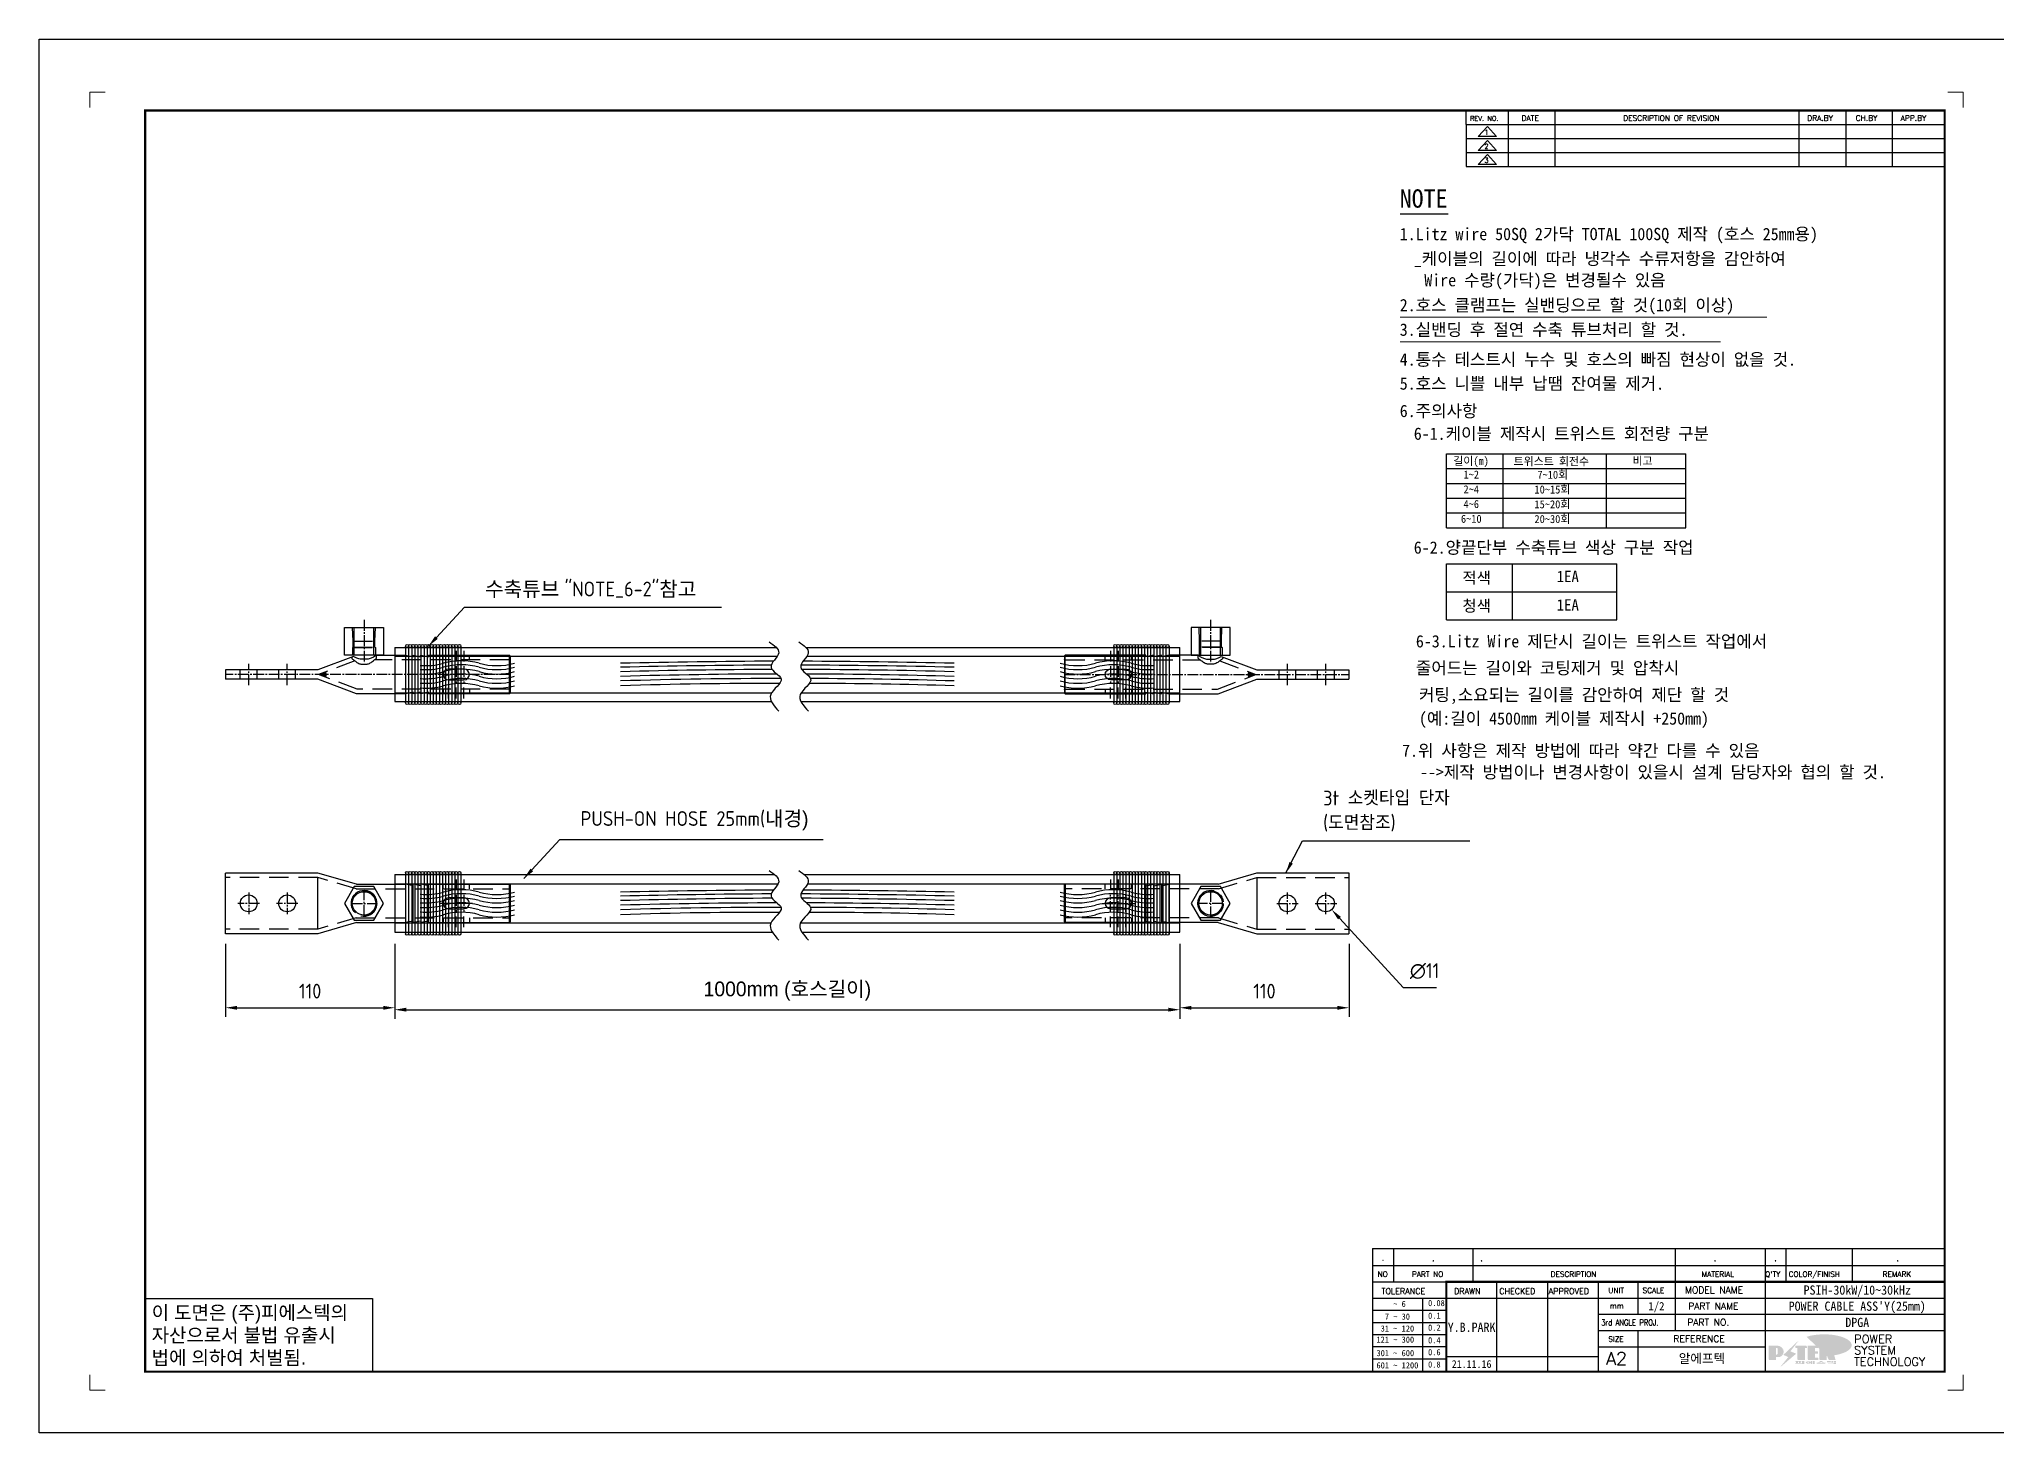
# Model space of a CAD drawing. Header units: millimetres. Extents: x 0 to 2196, y 0 to 906.
# Drawn here: x 0 to 1273, y 0 to 906 of the extents above; entities that cross this region are included whole.
import ezdxf
from ezdxf.enums import TextEntityAlignment as Align

# ---------------------------------------------------------------- set-up
doc = ezdxf.new("R2010")
doc.units = ezdxf.units.MM
doc.linetypes.add('CENTER1', pattern=[10, 7, -1, 1, -1])
doc.linetypes.add('HIDDENX2', pattern=[19.05, 12.7, -6.35])
for name, color, linetype in [('FORMAT-1', 7, 'Continuous'), ('line', 3, 'Continuous'), ('THIN', 3, 'Continuous')]:
    doc.layers.add(name, color=color, linetype=linetype)
doc.styles.add('h1', font='')
doc.styles.add('HAN', font='')
doc.styles.add('RC', font='ROMANC.SHX')
doc.styles.add('ROMANT', font='romant')
doc.styles.add('RT', font='ROMANT.SHX', dxfattribs={"oblique": 15})
doc.styles.get("Standard").update_dxf_attribs({"font": 'ISOCP.SHX', "bigfont": 'WHGTXT.SHX'})
doc.styles.get('h1').set_extended_font_data('New Gulim')
doc.styles.get('HAN').set_extended_font_data('GulimChe')
doc.dimstyles.new('PS-3', dxfattribs={"dimscale": 3, "dimtxt": 3.2, "dimasz": 2.5, "dimexe": 2, "dimexo": 2.5, "dimgap": 2, "dimtad": 1, "dimtoh": 1, "dimrnd": 0.05, "dimzin": 12, "dimdsep": 46, "dimtxsty": 'Standard', "dimcen": 0, "dimclrt": 2, "dimazin": 3, "dimtfac": 1, "dimtofl": 0, "dimtmove": 0, "dimatfit": 3, "dimfxl": 0, "dimtolj": 1, "dimtzin": 0, "dimarcsym": 0})

# ---------------------------------------------------------------- blocks, each defined once
blk = doc.blocks.new('*D53')
at = {"color": 0, "lineweight": -2}
for p, q in [((121.2, 318), (121.2, 270.4)), ((231.2, 318), (231.2, 270.4)), ((128.7, 276.4), (223.7, 276.4))]:
    blk.add_line(p, q, dxfattribs=at)
at = {"color": 0}
for points in [[(128.7, 277.6), (128.7, 275.1), (121.2, 276.4)], [(223.7, 277.6), (223.7, 275.1), (231.2, 276.4)]]:
    blk.add_solid(points, dxfattribs=at)
at = {"layer": 'DEFPOINTS', "color": 0}
for p in [(121.2, 325.5, 0.1), (231.2, 325.5, 0.1), (231.2, 276.4)]:
    blk.add_point(p, dxfattribs=at)
at = {"color": 2, "insert": (176.2, 287.2), "char_height": 9.6, "attachment_point": 5}
blk.add_mtext('\\A1;110', dxfattribs=at)
blk = doc.blocks.new('*D72')
at = {"color": 0, "lineweight": -2}
for p, q in [((231.2, 318), (231.2, 269.1)), ((741.7, 318), (741.7, 269.1)), ((238.7, 275.1), (734.2, 275.1))]:
    blk.add_line(p, q, dxfattribs=at)
at = {"color": 0}
for points in [[(238.7, 276.4), (238.7, 273.9), (231.2, 275.1)], [(734.2, 276.4), (734.2, 273.9), (741.7, 275.1)]]:
    blk.add_solid(points, dxfattribs=at)
at = {"layer": 'DEFPOINTS', "color": 0}
for p in [(231.2, 325.5, 0.1), (741.7, 325.5, 0.1), (741.7, 275.1)]:
    blk.add_point(p, dxfattribs=at)
at = {"color": 2, "insert": (486.5, 287.2), "char_height": 9.6, "attachment_point": 5}
blk.add_mtext('\\A1;{\\fGulim|b0|i0|c129|p50;1000\\fGulim|b0|i0|c0|p50;mm \\fGulim|b0|i0|c129|p50;(호스길이)}', dxfattribs=at)
blk = doc.blocks.new('*D54')
at = {"color": 0, "lineweight": -2}
for p, q in [((741.7, 318), (741.7, 270.4)), ((851.7, 318), (851.7, 270.4)), ((749.2, 276.4), (844.2, 276.4))]:
    blk.add_line(p, q, dxfattribs=at)
at = {"color": 0}
for points in [[(749.2, 277.6), (749.2, 275.1), (741.7, 276.4)], [(844.2, 277.6), (844.2, 275.1), (851.7, 276.4)]]:
    blk.add_solid(points, dxfattribs=at)
at = {"layer": 'DEFPOINTS', "color": 0}
for p in [(741.7, 325.5, 0.1), (851.7, 325.5, 0.1), (851.7, 276.4)]:
    blk.add_point(p, dxfattribs=at)
at = {"color": 2, "insert": (796.7, 287.2), "char_height": 9.6, "attachment_point": 5}
blk.add_mtext('\\A1;110', dxfattribs=at)
blk = doc.blocks.new('*D55')
at = {"color": 0, "lineweight": -2}
for p, q in [((887.2, 289.4), (845.5, 334.7)), ((908.5, 289.4), (887.2, 289.4))]:
    blk.add_line(p, q, dxfattribs=at)
at = {"color": 0}
blk.add_solid([(846.4, 335.5), (844.6, 333.8), (840.4, 340.2)], dxfattribs=at)
at = {"layer": 'DEFPOINTS', "color": 0}
for p in [(833, 348.3, 0.1), (840.4, 340.2, 0.1)]:
    blk.add_point(p, dxfattribs=at)
at = {"color": 2, "insert": (900.8, 300.2), "char_height": 9.6, "attachment_point": 5}
blk.add_mtext('\\A1;∅11', dxfattribs=at)
blk = doc.blocks.new('no2')
at = {"color": 180}
for p, q in [((0, 5.5), (0, 0)), ((0, 5.5), (186, 5.5)), ((6.79, 5.5), (6.79, 0)), ((32.74, 0.11), (32.74, 5.5)), ((98.4, 5.5), (98.4, 0)), ((127.61, 5.5), (127.61, 0)), ((134.43, 5.5), (134.43, 0)), ((155.98, 5.5), (155.98, 0))]:
    blk.add_line(p, q, dxfattribs=at)
at = {"color": 2, "style": 'RT', "oblique": 15}
blk.add_attdef('NO', text='', height=1.74, dxfattribs=at).set_placement((3.38, 2.51), align=Align.MIDDLE_CENTER)
at = {"color": 2, "style": 'HAN'}
for tag, p in [('PART-NO', (19.76, 2.75)), ('MATERIAL', (111.38, 2.75)), ("Q'TY", (131.02, 2.75)), ('COLOR/FINISH', (145.2, 2.75)), ('REMARK', (170.76, 2.75))]:
    blk.add_attdef(tag, text='', height=2.9, dxfattribs=at).set_placement(p, align=Align.MIDDLE_CENTER)
blk.add_attdef('DESCRIPTION', text='', height=2.9, dxfattribs=at).set_placement((34.51, 2.75), align=Align.MIDDLE_LEFT)
blk = doc.blocks.new('re2')
at = {"color": 180}
for p, q in [((0, 0), (0, -4.55)), ((0, -4.55), (155.53, -4.55)), ((6.87, -0.64), (3.86, -3.91)), ((9.88, -3.91), (3.86, -3.91)), ((6.87, -0.64), (9.88, -3.91)), ((13.74, -4.55), (13.74, 0)), ((28.97, -4.55), (28.97, 0)), ((108.25, -4.55), (108.25, 0)), ((123.49, -4.55), (123.49, 0)), ((138.64, -4.55), (138.64, 0))]:
    blk.add_line(p, q, dxfattribs=at)
at = {"color": 2, "style": 'RC', "oblique": 15}
blk.add_attdef('REV.NO', text='', height=1.56, dxfattribs=at).set_placement((6.59, -2.56), align=Align.MIDDLE_CENTER)
blk.add_attdef('-1', text='', height=1.56, dxfattribs=at).set_placement((9.37, -1.66), align=Align.MIDDLE_LEFT)
at = {"color": 2, "style": 'HAN'}
for tag, p in [('REV.-DATE', (21.36, -2.28)), ('DRA.BY', (115.87, -2.28)), ('CH.BY', (131.07, -2.28)), ('APP.BY', (147.09, -2.28))]:
    blk.add_attdef(tag, text='', height=2.5, dxfattribs=at).set_placement(p, align=Align.MIDDLE_CENTER)
blk.add_attdef('DESCRIPTION-OF-REVISION', text='', height=2.5, dxfattribs=at).set_placement((31.61, -2.28), align=Align.MIDDLE_LEFT)
blk = doc.blocks.new('t2')
for p, q in [((0, 23.82), (73.88, 23.82)), ((0, 23.82), (0, 0)), ((73.88, 23.82), (73.88, 0)), ((0, 0), (73.88, 0))]:
    blk.add_line(p, q)
at = {"color": 1, "style": 'h1'}
for s, p in [('이 도면은 (주)피에스텍의', (2.1, 16.94)), ('자산으로서 불법 유출시', (2.1, 9.61)), ('법에 의하여 처벌됨.', (2.1, 2.28))]:
    blk.add_text(s, height=4.5, dxfattribs=at).set_placement(p)
blk = doc.blocks.new('new LOGO')
at = {"layer": 'line'}
h = blk.add_hatch(color=253, dxfattribs=at)
edge = h.paths.add_edge_path()
edge.add_ellipse((334, 86), major_axis=(-166, 0), ratio=0.39426, start_angle=111.5127, end_angle=334.469)
edge.add_ellipse((314, 81), major_axis=(-154, 0), ratio=0.40699, start_angle=121.3066, end_angle=327.7437, ccw=False)
edge.add_line((394, 28), (395, 26))
h = blk.add_hatch(color=1, dxfattribs=at)
h.paths.add_polyline_path([(41, 16), (54, 16, 1), (54, 83), (0, 83), (0, 0), (41, 0)])
h.paths.add_polyline_path([(41, 28), (41, 72), (44, 72, -0.414214), (55, 61), (55, 39, -0.414214), (44, 28)], flags=16)
h.paths.add_polyline_path([(215, 72), (227, 72), (227, 83), (160, 83), (160, 72), (172, 72), (172, 0), (215, 0)])
h.paths.add_polyline_path([(276, 37), (295, 37), (295, 49), (276, 49), (276, 72), (295, 72), (295, 83), (234, 83), (234, 0), (297, 0), (297, 11), (276, 11)])
h.paths.add_polyline_path([(347, 35), (360, 0), (400, 0), (380, 67), (400, 83), (381, 83), (347, 62), (347, 83), (305, 83), (305, 0), (347, 0)])
h = blk.add_hatch(color=250, dxfattribs=at)
h.paths.add_polyline_path([(44, 69), (47, 69, -0.129793), (52, 68, 0.221832), (44, 72), (41, 72), (41, 28), (44, 28, 0.02048), (44, 28)], flags=17)
h.paths.add_polyline_path([(44, 14), (57, 14, 0.72362), (77, 74, -0.679777), (54, 16), (41, 16), (41, 0), (3, 0), (3, -3), (44, -3)])
h.paths.add_polyline_path([(118, 14), (71, -44), (77, -40), (121, 16), (92, 29), (173, 106), (177, 111), (89, 28)])
h.paths.add_polyline_path([(163, 72), (163, 69), (172, 69), (172, 72)], flags=17)
h.paths.add_polyline_path([(218, 69), (230, 69), (230, 80), (227, 80), (227, 72), (215, 72), (215, 0), (175, 0), (175, -3), (218, -3)])
h.paths.add_polyline_path([(298, 47), (295, 47), (295, 37), (276, 37), (276, 11), (279, 11), (279, 35), (298, 35)])
h.paths.add_polyline_path([(300, 8), (297, 8), (297, 0), (237, 0), (237, -3), (300, -3)])
h.paths.add_polyline_path([(298, 80), (295, 80), (295, 72), (276, 72), (276, 49), (279, 49), (279, 69), (298, 69)])
h.paths.add_polyline_path([(350, 80), (347, 80), (347, 62), (350, 64)])
h.paths.add_polyline_path([(350, 27), (347, 35), (347, 0), (308, 0), (308, -3), (350, -3)])
h.paths.add_polyline_path([(403, 80), (397, 80), (380, 67), (400, 0), (362, 0), (363, -3), (403, -3), (383, 64)])
blk.add_hatch(color=5, dxfattribs=at).paths.add_polyline_path([(166, 35), (131, 49), (180, 113), (92, 29), (121, 16), (74, -43)])
h = blk.add_hatch(color=250, dxfattribs=at)
edge = h.paths.add_edge_path()
edge.add_ellipse((238, -18), major_axis=(-14.3, 0), ratio=0.526336, start_angle=192.2456, end_angle=269.0748)
edge.add_line((238, -10), (238, -10))
edge.add_ellipse((238, -18), major_axis=(-14.3, 0), ratio=0.526336, start_angle=270.9252, end_angle=449.0748)
edge.add_line((238, -25), (238, -25))
edge.add_ellipse((238, -18), major_axis=(-14.3, 0), ratio=0.526336, start_angle=450.9252, end_angle=527.7544)
edge.add_line((252, -19), (254, -19))
edge.add_line((254, -19), (254, -27))
edge.add_line((254, -27), (263, -27))
edge.add_line((263, -27), (263, -10))
edge.add_line((263, -10), (254, -10))
edge.add_line((254, -10), (254, -16))
edge.add_line((254, -16), (252, -16))
h.paths.add_polyline_path([(241, -16), (241, -19, -1), (234, -19), (234, -16, -1)], flags=16)
h.paths.add_polyline_path([(278, -10), (268, -10), (268, -27), (278, -27)])
h.paths.add_polyline_path([(310, -10), (310, -11, -0.157169), (289, -18), (294, -20, 0.128407), (316, -16, 0.128407), (339, -20), (343, -18, -0.157169), (322, -11), (322, -10)])
h.paths.add_polyline_path([(342, -25), (342, -22), (290, -22), (290, -25)])
h.paths.add_polyline_path([(352, -10), (352, -16, 0.414214), (354, -18), (379, -18), (379, -20), (390, -20), (390, -10), (379, -10), (379, -14), (375, -14), (375, -15), (379, -15), (379, -16), (365, -16), (365, -15), (371, -15), (371, -14), (365, -14), (365, -13), (375, -13), (375, -10)])
h.paths.add_polyline_path([(394, -10), (394, -20), (405, -20), (405, -10)])
h.paths.add_polyline_path([(405, -27), (405, -21), (357, -21), (357, -23), (392, -23), (392, -27)])
h.paths.add_polyline_path([(200, -10), (200, -22), (193, -22), (193, -13), (197, -13), (197, -10), (161, -10), (161, -13), (164, -13), (164, -22), (161, -22), (161, -25), (200, -25), (200, -27), (214, -27), (214, -10)])
h.paths.add_polyline_path([(182, -13), (176, -13), (176, -22), (182, -22)], flags=17)
blk = doc.blocks.new('format-2')
at = {"color": 3, "lineweight": 9}
for p, q in [((5, 422), (0, 422)), ((0, 417), (0, 422)), ((604, 422), (609, 422)), ((609, 417), (609, 422)), ((0, 5), (0, 0)), ((5, 0), (0, 0)), ((604, 0), (609, 0)), ((609, 5), (609, 0))]:
    blk.add_line(p, q, dxfattribs=at)
at = {"color": 180}
for p, q in [((447.47, 411.45), (447.47, 416)), ((461.21, 411.45), (461.21, 416)), ((476.44, 411.45), (476.44, 416)), ((555.72, 411.45), (555.72, 416)), ((570.95, 411.45), (570.95, 416)), ((586.11, 411.45), (586.11, 416)), ((447.47, 411.45), (603, 411.45)), ((417, 40.49), (603, 40.49)), ((417, 40.49), (417, 6)), ((423.79, 40.49), (423.79, 35.21)), ((449.74, 35.21), (449.74, 40.49)), ((515.4, 40.49), (515.4, 35.21)), ((544.61, 40.49), (544.61, 35.21)), ((551.43, 40.49), (551.43, 35.21)), ((572.98, 40.49), (572.98, 35.21)), ((417, 35.21), (440.98, 35.21)), ((457.46, 6), (457.46, 35.21)), ((473.95, 6), (473.95, 35.21)), ((490.44, 6), (490.44, 35.21)), ((503.22, 35.21), (503.22, 24.65)), ((515.4, 35.21), (515.4, 19.37)), ((544.61, 35.21), (544.61, 6)), ((417, 29.93), (440.98, 29.93)), ((417, 25.98), (440.98, 25.98)), ((433.39, 6.23), (433.39, 29.93)), ((440.98, 29.93), (603, 29.93)), ((417, 22.03), (440.98, 22.03)), ((490.44, 24.65), (603, 24.65)), ((490.44, 19.37), (603, 19.37)), ((503.22, 19.37), (503.22, 6)), ((417, 18.08), (440.98, 18.08)), ((417, 14.13), (440.98, 14.13)), ((490.44, 14.09), (544.61, 14.09)), ((417, 10.18), (440.98, 10.18)), ((440.98, 10.95), (490.44, 10.95))]:
    blk.add_line(p, q, dxfattribs=at)
at = {"color": 7, "const_width": 0.7}
blk.add_lwpolyline([(440.98, 6), (440.98, 35.21), (603, 35.21)], dxfattribs=at)
at = {"layer": 'FORMAT-1', "color": 7, "const_width": 0.7}
blk.add_lwpolyline([(18, 6), (18, 416), (603, 416), (603, 6)], close=True, dxfattribs=at)
blk.add_blockref('t2', (18, 6))
at = {"xscale": 0.05400000000008731, "yscale": 0.05400000000008731, "zscale": 0.05400000000008731}
blk.add_blockref('new LOGO', (545.79, 9.96), dxfattribs=at)
at = {"color": 2}
for s, height, style, p in [('REV. NO.', 1.56, 'RC', (448.73, 412.65)), ('DATE', 1.788, 'RC', (465.45, 412.64)), ('DESCRIPTION OF REVISION', 1.7875, 'RC', (498.48, 412.64)), ('DRA.BY', 1.788, 'RC', (558.33, 412.64)), ('CH.BY', 1.788, 'RC', (574.09, 412.64)), ('APP.BY', 1.788, 'RC', (588.68, 412.64)), ('NO', 1.742, 'RC', (418.66, 36.83)), ('PART NO', 1.742, 'RC', (429.86, 36.83)), ('DESCRIPTION', 1.7424, 'RC', (474.93, 36.83)), ('MATERIAL', 1.742, 'RC', (524.02, 36.83)), ("Q'TY", 1.742, 'RC', (544.67, 36.83)), ('COLOR/FINISH', 1.7424, 'RC', (552.3, 36.83)), ('REMARK', 1.742, 'RC', (582.87, 36.83)), (' TOLERANCE', 1.9, 'RC', (418.61, 31.22)), ('DRAWN', 1.9, 'RC', (443.5, 31.22)), ('CHECKED', 1.9, 'RC', (458.21, 31.22)), ('APPROVED', 1.9, 'RC', (474.3, 31.22)), ('UNIT', 1.742, 'RC', (493.69, 31.55)), ('SCALE', 1.742, 'RC', (504.82, 31.55)), ('MODEL NAME', 2.178, 'RC', (518.62, 31.46)), ('    ~ 6', 2, 'HAN', (418.3, 27.03)), ('0.08', 2, 'HAN', (435.07, 27.31)), ('mm', 1.742, 'RC', (494.17, 26.56)), ('PART NAME', 2.178, 'RC', (519.67, 26.24)), (' 31 ~ 120', 2, 'HAN', (418.3, 19.04)), ('  7 ~ 30', 2, 'HAN', (418.3, 22.91)), ('0.1', 2, 'HAN', (435.07, 23.2)), ('0.2', 2, 'HAN', (435.07, 19.32)), ('PART NO.', 2.178, 'RC', (519.34, 20.96)), ('301 ~ 600', 2, 'HAN', (418.3, 11.04)), ('121 ~ 300', 2, 'HAN', (418.3, 15.42)), ('0.4', 2, 'HAN', (435.07, 15.2)), ('0.6', 2, 'HAN', (435.07, 11.32)), ('SIZE', 1.742, 'RC', (493.69, 15.72)), ('REFERENCE', 2.178, 'RC', (514.84, 15.61)), ('601 ~ 1200', 2, 'HAN', (418.3, 7.05)), ('0.8', 2, 'HAN', (435.07, 7.33))]:
    blk.add_text(s, height=height, dxfattribs=dict(at, style=style)).set_placement(p)
at = {"color": 2, "style": 'RC', "width": 0.8}
blk.add_text('3rd ANGLE PROJ.', height=2, dxfattribs=at).set_placement((491.37, 20.97))
at = {"style": 'ROMANT'}
for s, p in [('POWER', (573.59, 15.27)), ('SYSTEM', (573.59, 11.63)), ('TECHNOLOGY', (573.59, 7.87))]:
    blk.add_text(s, height=2.7, dxfattribs=at).set_placement(p)
at = {"color": 2, "lineweight": 30, "style": 'RC'}
blk.add_text('A2', height=4.182, dxfattribs=at).set_placement((492.93, 8.17))
at = {"style": 'HAN'}
for tag, height, p in [('MODEL-NAME', 3, (574.6, 32.53)), ('SCALE', 2.7, (509.31, 27.29)), ('PART-NAME', 3, (574.6, 27.29)), ('DRA-BY', 3, (449.22, 20.44)), ('CH-BY', 3, (465.71, 20.44)), ('APP-BY', 3, (482.2, 20.44)), ('PART-NO', 3, (574.6, 22.01)), ('DRA-DATE', 2.5, (449.22, 8.48)), ('CH-DATE', 2.5, (465.71, 8.48)), ('APP-DATE', 2.5, (482.2, 8.48)), ('관련업체명', 3, (524.09, 10.29))]:
    blk.add_attdef(tag, text='', height=height, dxfattribs=at).set_placement(p, align=Align.MIDDLE_CENTER)
blk = doc.blocks.new('A$C0A104966')
at = {"color": 6}
for p, q in [((-15, -19.8), (-15, 19.7)), ((45, 19.7), (-15, 19.7)), ((70, 12.5), (45, 19.7)), ((45, -16.8), (45, 16.8)), ((70, 12.5), (102, 12.5)), ((102, 12.5), (102, -12.5)), ((107, 11.5), (102, 12.5)), ((107, -12.5), (107, 12.5)), ((112, 11.5), (107, 12.5)), ((117, 11.5), (112, 12.5)), ((112, 12.5), (112, -12.5)), ((117, -12.5), (117, 12.5)), ((117, 12.5), (169.5, 12.5)), ((169.5, -12.5), (169.5, 12.5)), ((170, 12), (170, -12)), ((70, -12.5), (45, -19.8)), ((70, -12.5), (102, -12.5)), ((107, -11.5), (102, -12.5)), ((112, -11.5), (107, -12.5)), ((117, -11.5), (112, -12.5)), ((117, -12.5), (169.5, -12.5)), ((45, -19.8), (-15, -19.8))]:
    blk.add_line(p, q, dxfattribs=at)
at = {"color": 2, "linetype": 'HIDDENX2'}
for p, q in [((45, 16.8), (-15, 16.8)), ((69.8, 9.5), (45, 16.8)), ((69.8, 9.5), (169.5, 9.5)), ((126.5, 9.5), (126.5, 12.5)), ((143.5, 9.5), (143.5, 12.5)), ((69.8, -9.5), (45, -16.8)), ((69.8, -9.5), (169.5, -9.5)), ((126.5, -9.5), (126.5, -12.5)), ((143.5, -9.5), (143.5, -12.5)), ((45, -16.8), (-15, -16.8))]:
    blk.add_line(p, q, dxfattribs=at)
at = {"color": 1, "linetype": 'CENTER1'}
for p, q in [((130, 15.5), (130, 7.5)), ((135, 15.5), (135, 7.5)), ((140, 15.5), (140, 7.5)), ((7, 0), (-7, 0)), ((0, 7), (0, -7)), ((32, 0), (18, 0)), ((25, 7), (25, -7)), ((75, -8), (75, 8)), ((145.5, 0), (124.5, 0)), ((130, 5.5), (130, -5.5)), ((135, 5.5), (135, -5.5)), ((140, 5.5), (140, -5.5)), ((67, 0), (83, 0)), ((130, -15.5), (130, -7.5)), ((135, -15.5), (135, -7.5)), ((140, -15.5), (140, -7.5))]:
    blk.add_line(p, q, dxfattribs=at)
at = {"color": 6}
blk.add_lwpolyline([(68.6, 11), (62.3, 0), (68.6, -11), (81.4, -11), (87.7, 0), (81.4, 11)], close=True, dxfattribs=at)
blk.add_lwpolyline([(130, -3.5), (140, -3.5, 1), (140, 3.5), (130, 3.5, 1)], format="xyb", close=True, dxfattribs=at)
for centre in [(0, 0), (25, 0)]:
    blk.add_circle(centre, 5.5, dxfattribs=at)
at = {"color": 2, "linetype": 'HIDDENX2'}
blk.add_circle((75, 0), 8.25, dxfattribs=at)
blk.add_circle((75, 0), 7.61)
at = {"color": 6}
for centre, start, end in [((169.5, 12), 0, 90), ((169.5, 10), 270, 0), ((169.5, -10), 0, 90), ((169.5, -12), 270, 0)]:
    blk.add_arc(centre, 0.5, start, end, dxfattribs=at)
at = {"layer": 'THIN'}
blk.add_arc((75, 0), 8.33, 255, 165, dxfattribs=at)
blk = doc.blocks.new('A$C45EE2D29')
at = {"color": 2, "linetype": 'HIDDENX2'}
for p, q in [((-7.1, 9.1), (-7.4, 18)), ((7.1, 9.1), (7.4, 18)), ((-7.1, 5.2), (-7.5, 5)), ((-7.5, 5), (7.5, 5)), ((-7.5, 5), (-7.5, 0)), ((-7.1, 9.1), (7.1, 9.1)), ((-7.1, 5.2), (-7.1, 9.1)), ((-7.1, 5.2), (7.1, 5.2)), ((7.1, 5.2), (7.1, 9.1)), ((7.1, 5.2), (7.5, 5)), ((7.5, 5), (7.5, 0))]:
    blk.add_line(p, q, dxfattribs=at)
at = {"color": 6}
for p, q in [((-6.4, 0), (-6.4, 18)), ((6.4, 0), (6.4, 18))]:
    blk.add_line(p, q, dxfattribs=at)
at = {"color": 1, "linetype": 'CENTER1'}
blk.add_line((0, 23), (0, -5), dxfattribs=at)
at = {"color": 6}
blk.add_lwpolyline([(12.7, 0), (-12.7, 0), (-12.7, 18), (12.7, 18)], close=True, dxfattribs=at)
blk = doc.blocks.new('A$C265149AF')
h = blk.add_hatch(color=256)
h.dxf.hatch_style = 1
h.paths.add_polyline_path([(65.2, 1.8), (60.5, 0), (60.6, 0), (65.6, 0, 0.090385)])
h.paths.add_polyline_path([(65.6, 0), (60.6, 0), (65.2, -1.8, 0.090997)])
at = {"color": 1, "linetype": 'CENTER1'}
for p, q in [((145, 15.5), (145, 7.5)), ((150, 15.5), (150, 7.5)), ((155, 15.5), (155, 7.5)), ((185, 0), (0, 0)), ((15, -7), (15, 7)), ((40, -7), (40, 7)), ((145, 5.5), (145, -5.5)), ((150, 5.5), (150, -5.5)), ((155, 5.5), (155, -5.5)), ((145, -15.5), (145, -7.5)), ((150, -15.5), (150, -7.5)), ((155, -15.5), (155, -7.5))]:
    blk.add_line(p, q, dxfattribs=at)
at = {"color": 6}
for p, q in [((60, 3), (0, 3)), ((0, 3), (0, -3)), ((83.2, 11.7), (60, 3)), ((82, 11.2), (82, 10.5)), ((98, 10.5), (98, 12.5)), ((98, 12.5), (117, 12.5)), ((117, 12.5), (122, 11.5)), ((122, 11.5), (122, 12.5)), ((122, 12.5), (127, 11.5)), ((127, 11.5), (127, 12.5)), ((127, 12.5), (132, 11.5)), ((132, 11.5), (132, 12.5)), ((132, 12.5), (184.5, 12.5)), ((184.5, -12.5), (184.5, 12.5)), ((185, 12), (185, -12)), ((60, -3), (0, -3)), ((85, -12.5), (60, -3)), ((117, -12.5), (85, -12.5)), ((122, -11.5), (117, -12.5)), ((127, -11.5), (122, -12.5)), ((122, -12.5), (122, -11.5)), ((132, -11.5), (127, -12.5)), ((127, -12.5), (127, -11.5)), ((132, -12.5), (132, -11.5)), ((184.5, -12.5), (132, -12.5))]:
    blk.add_line(p, q, dxfattribs=at)
at = {"color": 2, "linetype": 'HIDDENX2'}
for p, q in [((9.5, -3), (9.5, 3)), ((20.5, -3), (20.5, 3)), ((34.5, -3), (34.5, 3)), ((45.5, -3), (45.5, 3)), ((84, 8.8), (60.5, 0)), ((85.6, -9.5), (60.5, 0)), ((184.5, 9.5), (96.8, 9.5)), ((141.5, 9.5), (141.5, 12.5)), ((158.5, 9.5), (158.5, 12.5)), ((184.5, -9.5), (85.6, -9.5)), ((141.5, -9.5), (141.5, -12.5)), ((158.5, -9.5), (158.5, -12.5))]:
    blk.add_line(p, q, dxfattribs=at)
at = {"color": 6}
blk.add_lwpolyline([(145, -3.5), (155, -3.5, 1), (155, 3.5), (145, 3.5, 1)], format="xyb", close=True, dxfattribs=at)
blk.add_arc((60.5, 0), 5.02, 339.1932, 20.6494)
for centre, start, end in [((184.5, 12), 0, 90), ((184.5, -12), 270, 0)]:
    blk.add_arc(centre, 0.5, start, end, dxfattribs=at)
at = {"color": 2, "linetype": 'HIDDENX2'}
for centre, start, end in [((184.5, 10), 270, 0), ((184.5, -10), 0, 90)]:
    blk.add_arc(centre, 0.5, start, end, dxfattribs=at)
at = {"color": 6}
for points, knots in [([(82, 10.5), (82, 10.5), (82.2, 10.3), (82.9, 9.8), (83.4, 9.3), (84.5, 8.5), (85.2, 8), (86.3, 7.3), (86.7, 7.1), (87.6, 6.8), (88, 6.7), (90, 6.7)], [3.224139, 3.224139, 3.224139, 3.224139, 3.485412, 3.485412, 3.746685, 3.746685, 4.022768, 4.022768, 4.16081, 4.16081, 4.298851, 4.298851, 4.298851, 4.298851]), ([(90, 9.9), (87.6, 9.9), (86.8, 10.1), (85.2, 10.6), (84.5, 11), (83.6, 11.5), (83.4, 11.6), (83.2, 11.7)], [0, 0, 0, 0, 0.2574055, 0.2574055, 0.5148111, 0.5148111, 0.6322202, 0.6322202, 0.6322202, 0.6322202]), ([(98, 12.5), (98, 12.5), (97.8, 12.4), (97.2, 11.9), (96.7, 11.6), (95.5, 11), (94.8, 10.6), (93.2, 10.1), (92.4, 9.9), (90, 9.9)], [3.069374, 3.069374, 3.069374, 3.069374, 3.323531, 3.323531, 3.577688, 3.577688, 3.835093, 3.835093, 4.092499, 4.092499, 4.092499, 4.092499]), ([(90, 6.7), (92, 6.7), (92.4, 6.8), (93.3, 7.1), (93.7, 7.3), (94.8, 8), (95.5, 8.5), (96.6, 9.3), (97.1, 9.8), (97.8, 10.3), (98, 10.5), (98, 10.5)], [0, 0, 0, 0, 0.138042, 0.138042, 0.276083, 0.276083, 0.552167, 0.552167, 0.81344, 0.81344, 1.074713, 1.074713, 1.074713, 1.074713])]:
    blk.add_open_spline(points, degree=3, knots=knots, dxfattribs=at)
blk.add_blockref('A$C45EE2D29', (90, 12.5))

msp = doc.modelspace()

# ---------------------------------------------------------------- linework, layer by layer
for p, q in [((885.031, 792.622), (916.155, 792.622)), ((915.014, 636.515), (1070.634, 636.515)), ((915.014, 588.515), (915.014, 636.515)), ((952, 588.515), (952, 636.515)), ((1019.128, 588.515), (1019.128, 636.515)), ((1070.634, 588.515), (1070.634, 636.515)), ((915.014, 626.915), (1070.634, 626.915)), ((915.014, 617.315), (1070.634, 617.315)), ((915.014, 607.715), (1070.634, 607.715)), ((915.014, 598.115), (1070.634, 598.115)), ((915.014, 588.515), (1070.634, 588.515)), ((915.014, 565.122), (1025.759, 565.122)), ((915.014, 528.642), (915.014, 565.122)), ((957.949, 528.642), (957.949, 565.122)), ((1025.759, 528.642), (1025.759, 565.122)), ((915.014, 546.882), (1025.759, 546.882)), ((915.014, 528.642), (1025.759, 528.642)), ((238.243, 511.567, 0), (238.243, 474.567, 0)), ((240.243, 511.567, 0), (240.243, 474.567, 0)), ((242.243, 511.567, 0), (242.243, 474.567, 0)), ((244.243, 511.567, 0), (244.243, 474.567, 0)), ((246.243, 511.567, 0), (246.243, 474.567, 0)), ((248.243, 511.567, 0), (248.243, 474.567, 0)), ((250.243, 511.567, 0), (250.243, 474.567, 0)), ((252.243, 511.567, 0), (252.243, 474.567, 0)), ((254.243, 511.567, 0), (254.243, 474.567, 0)), ((256.243, 511.567, 0), (256.243, 474.567, 0)), ((258.243, 511.567, 0), (258.243, 474.567, 0)), ((260.243, 511.567, 0), (260.243, 474.567, 0)), ((262.243, 511.567, 0), (262.243, 474.567, 0)), ((264.243, 511.567, 0), (264.243, 474.567, 0)), ((266.243, 511.567, 0), (266.243, 474.567, 0)), ((268.243, 511.567, 0), (268.243, 474.567, 0)), ((270.243, 511.567, 0), (270.243, 474.567, 0)), ((272.243, 511.567, 0), (272.243, 474.567, 0)), ((274.243, 511.567, 0), (274.243, 474.567, 0)), ((698.683, 511.567, 0), (698.683, 474.567, 0)), ((700.683, 511.567, 0), (700.683, 474.567, 0)), ((702.683, 511.567, 0), (702.683, 474.567, 0)), ((704.683, 511.567, 0), (704.683, 474.567, 0)), ((706.683, 511.567, 0), (706.683, 474.567, 0)), ((708.683, 511.567, 0), (708.683, 474.567, 0)), ((710.683, 511.567, 0), (710.683, 474.567, 0)), ((712.683, 511.567, 0), (712.683, 474.567, 0)), ((714.683, 511.567, 0), (714.683, 474.567, 0)), ((716.683, 511.567, 0), (716.683, 474.567, 0)), ((718.683, 511.567, 0), (718.683, 474.567, 0)), ((720.683, 511.567, 0), (720.683, 474.567, 0)), ((722.683, 511.567, 0), (722.683, 474.567, 0)), ((724.683, 511.567, 0), (724.683, 474.567, 0)), ((726.683, 511.567, 0), (726.683, 474.567, 0)), ((728.683, 511.567, 0), (728.683, 474.567, 0)), ((730.683, 511.567, 0), (730.683, 474.567, 0)), ((732.683, 511.567, 0), (732.683, 474.567, 0)), ((734.683, 511.567, 0), (734.683, 474.567, 0)), ((238.243, 364.012, 0), (238.243, 324.512, 0)), ((240.243, 364.012, 0), (240.243, 324.512, 0)), ((242.243, 364.012, 0), (242.243, 324.512, 0)), ((244.243, 364.012, 0), (244.243, 324.512, 0)), ((246.243, 364.012, 0), (246.243, 324.512, 0)), ((248.243, 364.012, 0), (248.243, 324.512, 0)), ((250.243, 364.012, 0), (250.243, 324.512, 0)), ((252.243, 364.012, 0), (252.243, 324.512, 0)), ((254.243, 364.012, 0), (254.243, 324.512, 0)), ((256.243, 364.012, 0), (256.243, 324.512, 0)), ((258.243, 364.012, 0), (258.243, 324.512, 0)), ((260.243, 364.012, 0), (260.243, 324.512, 0)), ((262.243, 364.012, 0), (262.243, 324.512, 0)), ((264.243, 364.012, 0), (264.243, 324.512, 0)), ((266.243, 364.012, 0), (266.243, 324.512, 0)), ((268.243, 364.012, 0), (268.243, 324.512, 0)), ((270.243, 364.012, 0), (270.243, 324.512, 0)), ((272.243, 364.012, 0), (272.243, 324.512, 0)), ((274.243, 364.012, 0), (274.243, 324.512, 0)), ((698.683, 364.012, 0), (698.683, 324.512, 0)), ((700.683, 364.012, 0), (700.683, 324.512, 0)), ((702.683, 364.012, 0), (702.683, 324.512, 0)), ((704.683, 364.012, 0), (704.683, 324.512, 0)), ((706.683, 364.012, 0), (706.683, 324.512, 0)), ((708.683, 364.012, 0), (708.683, 324.512, 0)), ((710.683, 364.012, 0), (710.683, 324.512, 0)), ((712.683, 364.012, 0), (712.683, 324.512, 0)), ((714.683, 364.012, 0), (714.683, 324.512, 0)), ((716.683, 364.012, 0), (716.683, 324.512, 0)), ((718.683, 364.012, 0), (718.683, 324.512, 0)), ((720.683, 364.012, 0), (720.683, 324.512, 0)), ((722.683, 364.012, 0), (722.683, 324.512, 0)), ((724.683, 364.012, 0), (724.683, 324.512, 0)), ((726.683, 364.012, 0), (726.683, 324.512, 0)), ((728.683, 364.012, 0), (728.683, 324.512, 0)), ((730.683, 364.012, 0), (730.683, 324.512, 0)), ((732.683, 364.012, 0), (732.683, 324.512, 0)), ((734.683, 364.012, 0), (734.683, 324.512, 0))]:
    msp.add_line(p, q)
at = {"lineweight": 0}
for p, q in [((884.857, 725.391), (1123.354, 725.391)), ((884.857, 709.267), (1093.176, 709.267))]:
    msp.add_line(p, q, dxfattribs=at)
at = {"color": 251}
for p, q in [((231.243, 510.567, 0), (231.243, 475.567, 0)), ((231.243, 510.567, 0), (479.452, 510.567, 0)), ((498.702, 510.567, 0), (741.683, 510.567, 0)), ((741.683, 475.567, 0), (741.683, 510.567, 0)), ((231.243, 505.067, 0), (479.971, 505.067, 0)), ((499.221, 505.067, 0), (741.683, 505.067, 0)), ((231.243, 481.067, 0), (476.158, 481.067, 0)), ((231.243, 475.567, 0), (476.051, 475.567, 0)), ((495.301, 475.567, 0), (741.683, 475.567, 0)), ((495.408, 481.067, 0), (741.683, 481.067, 0)), ((231.243, 363.012, 0), (231.243, 325.512, 0)), ((231.243, 363.012, 0), (478.103, 363.012, 0)), ((231.243, 356.962, 0), (480.378, 356.962, 0)), ((497.353, 363.012, 0), (741.683, 363.012, 0)), ((499.628, 356.962, 0), (741.683, 356.962, 0)), ((741.683, 325.512, 0), (741.683, 363.012, 0)), ((231.243, 331.562, 0), (475.785, 331.562, 0)), ((495.035, 331.562, 0), (741.683, 331.562, 0)), ((231.243, 325.512, 0), (476.744, 325.512, 0)), ((495.994, 325.512, 0), (741.683, 325.512, 0))]:
    msp.add_line(p, q, dxfattribs=at)
at = {"color": 1}
msp.add_lwpolyline([(0, 906.171), (2196.391, 906.171), (2196.391, 0), (0, 0)], close=True, dxfattribs=at)
for centre in [(239.243, 511.567, 0), (241.243, 511.567, 0), (243.243, 511.567, 0), (245.243, 511.567, 0), (247.243, 511.567, 0), (249.243, 511.567, 0), (251.243, 511.567, 0), (253.243, 511.567, 0), (255.243, 511.567, 0), (257.243, 511.567, 0), (259.243, 511.567, 0), (261.243, 511.567, 0), (263.243, 511.567, 0), (265.243, 511.567, 0), (267.243, 511.567, 0), (269.243, 511.567, 0), (271.243, 511.567, 0), (273.243, 511.567, 0), (699.683, 511.567, 0), (701.683, 511.567, 0), (703.683, 511.567, 0), (705.683, 511.567, 0), (707.683, 511.567, 0), (709.683, 511.567, 0), (711.683, 511.567, 0), (713.683, 511.567, 0), (715.683, 511.567, 0), (717.683, 511.567, 0), (719.683, 511.567, 0), (721.683, 511.567, 0), (723.683, 511.567, 0), (725.683, 511.567, 0), (727.683, 511.567, 0), (729.683, 511.567, 0), (731.683, 511.567, 0), (733.683, 511.567, 0), (239.243, 474.567, 0), (241.243, 474.567, 0), (243.243, 474.567, 0), (245.243, 474.567, 0), (247.243, 474.567, 0), (249.243, 474.567, 0), (251.243, 474.567, 0), (253.243, 474.567, 0), (255.243, 474.567, 0), (257.243, 474.567, 0), (259.243, 474.567, 0), (261.243, 474.567, 0), (263.243, 474.567, 0), (265.243, 474.567, 0), (267.243, 474.567, 0), (269.243, 474.567, 0), (271.243, 474.567, 0), (273.243, 474.567, 0), (699.683, 474.567, 0), (701.683, 474.567, 0), (703.683, 474.567, 0), (705.683, 474.567, 0), (707.683, 474.567, 0), (709.683, 474.567, 0), (711.683, 474.567, 0), (713.683, 474.567, 0), (715.683, 474.567, 0), (717.683, 474.567, 0), (719.683, 474.567, 0), (721.683, 474.567, 0), (723.683, 474.567, 0), (725.683, 474.567, 0), (727.683, 474.567, 0), (729.683, 474.567, 0), (731.683, 474.567, 0), (733.683, 474.567, 0), (239.243, 364.012, 0), (241.243, 364.012, 0), (243.243, 364.012, 0), (245.243, 364.012, 0), (247.243, 364.012, 0), (249.243, 364.012, 0), (251.243, 364.012, 0), (253.243, 364.012, 0), (255.243, 364.012, 0), (257.243, 364.012, 0), (259.243, 364.012, 0), (261.243, 364.012, 0), (263.243, 364.012, 0), (265.243, 364.012, 0), (267.243, 364.012, 0), (269.243, 364.012, 0), (271.243, 364.012, 0), (273.243, 364.012, 0), (699.683, 364.012, 0), (701.683, 364.012, 0), (703.683, 364.012, 0), (705.683, 364.012, 0), (707.683, 364.012, 0), (709.683, 364.012, 0), (711.683, 364.012, 0), (713.683, 364.012, 0), (715.683, 364.012, 0), (717.683, 364.012, 0), (719.683, 364.012, 0), (721.683, 364.012, 0), (723.683, 364.012, 0), (725.683, 364.012, 0), (727.683, 364.012, 0), (729.683, 364.012, 0), (731.683, 364.012, 0), (733.683, 364.012, 0), (239.243, 324.512, 0), (241.243, 324.512, 0), (243.243, 324.512, 0), (245.243, 324.512, 0), (247.243, 324.512, 0), (249.243, 324.512, 0), (251.243, 324.512, 0), (253.243, 324.512, 0), (255.243, 324.512, 0), (257.243, 324.512, 0), (259.243, 324.512, 0), (261.243, 324.512, 0), (263.243, 324.512, 0), (265.243, 324.512, 0), (267.243, 324.512, 0), (269.243, 324.512, 0), (271.243, 324.512, 0), (273.243, 324.512, 0), (699.683, 324.512, 0), (701.683, 324.512, 0), (703.683, 324.512, 0), (705.683, 324.512, 0), (707.683, 324.512, 0), (709.683, 324.512, 0), (711.683, 324.512, 0), (713.683, 324.512, 0), (715.683, 324.512, 0), (717.683, 324.512, 0), (719.683, 324.512, 0), (721.683, 324.512, 0), (723.683, 324.512, 0), (725.683, 324.512, 0), (727.683, 324.512, 0), (729.683, 324.512, 0), (731.683, 324.512, 0), (733.683, 324.512, 0)]:
    msp.add_circle(centre, 1)
for centre, radius, start, end in [((251.466, 541.991), 43.171, 265.053575, 285.47585), ((251.466, 539.417), 43.171, 265.053575, 285.47585), ((274.505, 458.779), 43.171, 74.52415, 105.47585), ((274.505, 456.205), 43.171, 74.52415, 105.47585), ((274.505, 453.319), 43.171, 74.52415, 105.47585), ((297.544, 541.991), 43.171, 254.52415, 285.47585), ((297.544, 539.417), 43.171, 254.52415, 285.47585), ((525.856, -6496.395), 6998.302, 90.3961213, 91.2102931), ((512.15, -5256.74), 5756.075, 90.3594806, 91.3350718), ((460.776, -5256.74), 5756.075, 88.6649282, 89.6564539), ((447.07, -6496.395), 6998.302, 88.7897069, 89.5935383), ((675.383, 541.991), 43.171, 254.52415, 285.47585), ((675.383, 539.417), 43.171, 254.52415, 285.47585), ((698.422, 458.779), 43.171, 74.52415, 105.47585), ((698.422, 456.205), 43.171, 74.52415, 105.47585), ((698.422, 453.319), 43.171, 74.52415, 105.47585), ((721.461, 541.991), 43.171, 254.52415, 274.946425), ((721.461, 539.417), 43.171, 254.52415, 274.946425), ((251.466, 536.531), 43.171, 265.053575, 285.47585), ((251.466, 533.489), 43.171, 265.053575, 285.47585), ((251.466, 530.525), 43.171, 265.053575, 285.47585), ((251.466, 527.315), 43.171, 265.053575, 285.47585), ((274.505, 450.277), 43.171, 74.52415, 105.47585), ((274.505, 447.313), 43.171, 74.52415, 105.47585), ((274.505, 444.103), 43.171, 74.52415, 105.47585), ((297.544, 536.531), 43.171, 254.52415, 285.47585), ((297.544, 533.489), 43.171, 254.52415, 285.47585), ((297.544, 530.525), 43.171, 254.52415, 285.47585), ((297.544, 527.315), 43.171, 254.52415, 285.47585), ((499.667, -4234.508), 4730.958, 90.27969, 91.473193), ((488.929, -3436.748), 3930.156, 90.133134, 91.616836), ((480.244, -2846.864), 3337.309, 89.96388, 91.754978), ((472.338, -2352.961), 2840.197, 89.81609, 91.902693), ((473.259, -4234.508), 4730.958, 88.526807, 89.726757), ((483.998, -3436.748), 3930.156, 88.383164, 89.780735), ((500.588, -2352.961), 2840.197, 88.097307, 89.997422), ((492.682, -2846.864), 3337.309, 88.245022, 89.846866), ((675.383, 536.531), 43.171, 254.52415, 285.47585), ((675.383, 533.489), 43.171, 254.52415, 285.47585), ((675.383, 530.525), 43.171, 254.52415, 285.47585), ((675.383, 527.315), 43.171, 254.52415, 285.47585), ((698.422, 450.277), 43.171, 74.52415, 105.47585), ((698.422, 447.313), 43.171, 74.52415, 105.47585), ((698.422, 444.103), 43.171, 74.52415, 105.47585), ((721.461, 536.531), 43.171, 254.52415, 274.946425), ((721.461, 533.489), 43.171, 254.52415, 274.946425), ((721.461, 530.525), 43.171, 254.52415, 274.946425), ((721.461, 527.315), 43.171, 254.52415, 274.946425), ((251.466, 393.185), 43.171, 265.053575, 285.47585), ((251.466, 390.612), 43.171, 265.053575, 285.47585), ((251.466, 387.726), 43.171, 265.053575, 285.47585), ((274.505, 309.973), 43.171, 74.52415, 105.47585), ((274.505, 307.399), 43.171, 74.52415, 105.47585), ((274.505, 304.513), 43.171, 74.52415, 105.47585), ((274.505, 301.471), 43.171, 74.52415, 105.47585), ((297.544, 393.185), 43.171, 254.52415, 285.47585), ((297.544, 390.612), 43.171, 254.52415, 285.47585), ((297.544, 387.726), 43.171, 254.52415, 285.47585), ((525.856, -6645.201), 6998.302, 90.3961213, 91.2102931), ((512.15, -5405.546), 5756.075, 90.3594806, 91.3350718), ((499.667, -4383.314), 4730.958, 90.27969, 91.473193), ((488.929, -3585.553), 3930.156, 90.133134, 91.616836), ((460.776, -5405.546), 5756.075, 88.6649282, 89.6564539), ((473.259, -4383.314), 4730.958, 88.526807, 89.726757), ((447.07, -6645.201), 6998.302, 88.7897069, 89.5935383), ((483.998, -3585.553), 3930.156, 88.383164, 89.780735), ((675.383, 393.185), 43.171, 254.52415, 285.47585), ((675.383, 390.612), 43.171, 254.52415, 285.47585), ((675.383, 387.726), 43.171, 254.52415, 285.47585), ((698.422, 309.973), 43.171, 74.52415, 105.47585), ((698.422, 307.399), 43.171, 74.52415, 105.47585), ((698.422, 304.513), 43.171, 74.52415, 105.47585), ((698.422, 301.471), 43.171, 74.52415, 105.47585), ((721.461, 393.185), 43.171, 254.52415, 274.946425), ((721.461, 390.612), 43.171, 254.52415, 274.946425), ((721.461, 387.726), 43.171, 254.52415, 274.946425), ((251.466, 384.684), 43.171, 265.053575, 285.47585), ((251.466, 381.72), 43.171, 265.053575, 285.47585), ((251.466, 378.51), 43.171, 265.053575, 285.47585), ((274.505, 298.508), 43.171, 74.52415, 105.47585), ((274.505, 295.298), 43.171, 74.52415, 105.47585), ((297.544, 384.684), 43.171, 254.52415, 285.47585), ((297.544, 381.72), 43.171, 254.52415, 285.47585), ((297.544, 378.51), 43.171, 254.52415, 285.47585), ((480.244, -2995.669), 3337.309, 89.96388, 91.754978), ((472.338, -2501.767), 2840.197, 89.81609, 91.902693), ((500.588, -2501.767), 2840.197, 88.097307, 89.997422), ((492.682, -2995.669), 3337.309, 88.245022, 89.846866), ((675.383, 384.684), 43.171, 254.52415, 285.47585), ((675.383, 381.72), 43.171, 254.52415, 285.47585), ((675.383, 378.51), 43.171, 254.52415, 285.47585), ((698.422, 298.508), 43.171, 74.52415, 105.47585), ((698.422, 295.298), 43.171, 74.52415, 105.47585), ((721.461, 384.684), 43.171, 254.52415, 274.946425), ((721.461, 381.72), 43.171, 254.52415, 274.946425), ((721.461, 378.51), 43.171, 254.52415, 274.946425)]:
    msp.add_arc(centre, radius, start, end)
at = {"color": 251}
for points in [[(474.607, 514.343, 0), (480.862, 507.149, 0), (475.905, 497.836, 0), (482.397, 490.287, 0), (475.669, 480.093, 0), (480.98, 469.124, 0)], [(493.857, 514.343, 0), (500.112, 507.149, 0), (495.155, 497.836, 0), (501.647, 490.287, 0), (494.919, 480.093, 0), (500.23, 469.124, 0)], [(474.607, 365.538, 0), (480.862, 358.343, 0), (475.905, 349.03, 0), (482.397, 341.482, 0), (475.669, 331.287, 0), (480.98, 320.318, 0)], [(493.857, 365.538, 0), (500.112, 358.343, 0), (495.155, 349.03, 0), (501.647, 341.482, 0), (494.919, 331.287, 0), (500.23, 320.318, 0)]]:
    msp.add_spline(points, degree=3, dxfattribs=at)

# ---------------------------------------------------------------- block references
at = {"xscale": 2, "yscale": 2, "zscale": 2}
msp.add_blockref('format-2', (32.965, 27.781), dxfattribs=at).add_auto_attribs({'관련업체명': '알에프텍', 'SCALE': '1/2', 'PART-NO': 'DPGA', 'PART-NAME': "POWER CABLE ASS'Y(25mm)", 'MODEL-NAME': 'PSIH-30kW/10~30kHz', 'DRA-BY': 'Y.B.PARK', 'DRA-DATE': '21.11.16'})
ref = msp.add_blockref('re2', (927.896, 850.681), dxfattribs=dict(xscale=2, yscale=2, zscale=2))
ref.add_attrib('REV.NO', '1', dxfattribs={"color": 2, "height": 3.12, "style": 'RC'}).set_placement((941.073, 845.566), align=Align.MIDDLE_CENTER)
ref = msp.add_blockref('re2', (927.896, 841.581), dxfattribs=dict(xscale=2, yscale=2, zscale=2))
ref.add_attrib('REV.NO', '2', dxfattribs={"color": 2, "height": 3.12, "style": 'RC'}).set_placement((941.073, 836.466), align=Align.MIDDLE_CENTER)
ref = msp.add_blockref('re2', (927.896, 832.481), dxfattribs=dict(xscale=2, yscale=2, zscale=2))
ref.add_attrib('REV.NO', '3', dxfattribs={"color": 2, "height": 3.12, "style": 'RC'}).set_placement((941.073, 827.366), align=Align.MIDDLE_CENTER)
for name, p in [('A$C265149AF', (121.243, 493.066, 0)), ('A$C0A104966', (136.243, 344.261, 0))]:
    msp.add_blockref(name, p)
at = {"xscale": -1}
msp.add_blockref('A$C265149AF', (851.683, 493.066, 0), dxfattribs=at)
at = {"rotation": 180}
msp.add_blockref('A$C0A104966', (836.683, 344.261, 0), dxfattribs=at)
ref = msp.add_blockref('no2', (866.965, 108.769), dxfattribs=dict(xscale=2, yscale=2, zscale=2))
ref.add_attrib('REMARK', '.', dxfattribs={"color": 2, "height": 5.8, "style": 'HAN'}).set_placement((1208.476, 114.269), align=Align.MIDDLE_CENTER)
ref.add_attrib("Q'TY", '.', dxfattribs={"color": 2, "height": 5.8, "style": 'HAN'}).set_placement((1129.006, 114.269), align=Align.MIDDLE_CENTER)
ref.add_attrib('MATERIAL', '.', dxfattribs={"color": 2, "height": 5.8, "style": 'HAN'}).set_placement((1089.715, 114.269), align=Align.MIDDLE_CENTER)
ref.add_attrib('DESCRIPTION', '.', dxfattribs={"color": 2, "height": 5.8, "style": 'HAN'}).set_placement((935.981, 114.269), align=Align.MIDDLE_LEFT)
ref.add_attrib('PART-NO', '.', dxfattribs={"color": 2, "height": 5.8, "style": 'HAN'}).set_placement((906.494, 114.269), align=Align.MIDDLE_CENTER)
ref.add_attrib('NO', '.', dxfattribs={"color": 2, "height": 3.48, "style": 'RT'}).set_placement((873.734, 113.783), align=Align.MIDDLE_CENTER)

# ---------------------------------------------------------------- texts
at = {"color": 2, "style": 'HAN'}
for s, height, p in [('NOTE', 12, (884.689, 796.552)), ('_케이블의 길이에 따라 냉각수 수류저항을 감안하여 ', 8, (893.814, 759.461)), ('Wire 수량(가닥)은 변경될수 있음', 8, (900.658, 745.461)), ('4.통수 테스트시 누수 및 호스의 빠짐 현상이 없을 것.', 8, (884.689, 693.914)), ('5.호스 니쁠 내부 납땜 잔여물 제거.', 8, (884.689, 678.266)), ('6.주의사항', 8, (884.689, 660.45)), ('6-1.케이블 제작시 트위스트 회전량 구분', 8, (893.814, 645.657)), ('6-2.양끝단부 수축튜브 색상 구분 작업', 8, (893.814, 571.645)), ('6-3.Litz Wire 제단시 길이는 트위스트 작업에서', 8, (895.165, 510.688)), ('줄어드는 길이와 코팅제거 및 압착시 ', 8, (895.165, 493.343)), ('커팅,소요되는 길이를 감안하여 제단 할 것', 8, (897.16, 475.91)), ('(예:길이 4500mm 케이블 제작시 +250mm)', 8, (897.16, 460.462)), ('7.위 사항은 제작 방법에 따라 약간 다를 수 있음', 8, (886.198, 439.562)), ('-->제작 방법이나 변경사항이 있을시 설계 담당자와 협의 할 것.', 8, (897.834, 425.627))]:
    msp.add_text(s, height=height, dxfattribs=at).set_placement(p)
at = {"color": 1, "style": 'HAN'}
for s, p in [('1.Litz wire 50SQ 2가닥 TOTAL 100SQ 제작 (호스 25mm용)', (884.689, 775.461)), ('2.호스 클램프는 실밴딩으로 할 것(10회 이상)', (884.689, 729.25)), ('3.실밴딩 후 절연 수축 튜브처리 할 것.', (884.689, 713.306))]:
    msp.add_text(s, height=8, dxfattribs=at).set_placement(p)
at = {"color": 2, "style": 'HAN'}
for s, p in [('길이(m)', (931.043, 631.622)), ('1~2', (931.187, 623.075)), ('트위스트 회전수', (983.233, 631.811)), ('7~10회', (984.183, 623.075)), ('비고', (1042.567, 632.109)), ('2~4', (931.187, 613.475)), ('10~15회', (983.966, 613.475)), ('4~6', (931.187, 603.875)), ('15~20회', (983.966, 603.875)), ('6~10', (931.187, 594.275)), ('20~30회', (983.966, 594.275))]:
    msp.add_text(s, height=5.204, dxfattribs=at).set_placement(p, align=Align.MIDDLE)
at = {"color": 1, "style": 'HAN'}
for s, p in [('적색', (934.747, 556.014)), ('1EA', (993.959, 556.829))]:
    msp.add_text(s, height=7.4157, dxfattribs=at).set_placement(p, align=Align.MIDDLE)
at = {"color": 5, "style": 'HAN'}
for s, p in [('청색', (934.747, 537.774)), ('1EA', (993.959, 538.335))]:
    msp.add_text(s, height=7.4157, dxfattribs=at).set_placement(p, align=Align.MIDDLE)
at = {"color": 2, "char_height": 9.6, "attachment_point": 7}
for s, insert in [('{\\fGulim|b0|i0|c129|p50;수축튜브 }"NOTE_6-2"{\\fGulim|b0|i0|c129|p50;참고}', (289.983, 542.856, 0)), ('3t 소켓타입 단자\\P(도면참조)', (834.893, 390.955, 0)), ('PUSH-ON HOSE 25mm({\\fGulim|b0|i0|c129|p50;내경)}', (351.982, 391.724, 0))]:
    msp.add_mtext(s, dxfattribs=dict(at, insert=insert))

# ---------------------------------------------------------------- dimensions: what is measured, and where the dimension line sits
dim = msp.add_diameter_dim_2p(p1=(832.96, 348.309, 0), p2=(840.406, 340.213, 0), dimstyle='PS-3', override={"dimtol": 0, "dimlim": 0, "dimtp": 0, "dimtm": 0, "dimtfac": 1, "dimtdec": 2, "dimtolj": 1, "dimtzin": 0})
dim.commit()
dim.dimension.update_dxf_attribs({"geometry": '*D55', "text_midpoint": (900.842, 289.381, -0.145), "dimtype": 163})
for base, p1, p2, picture, middle in [((231.243, 276.392, -0.145), (121.243, 325.511, 0), (231.243, 325.512, 0), '*D53', (176.243, 287.192, -0.145)), ((851.683, 276.392, -0.145), (741.683, 325.512, 0), (851.683, 325.511, 0), '*D54', (796.683, 287.192, -0.145))]:
    dim = msp.add_linear_dim(base=base, p1=p1, p2=p2, dimstyle='PS-3', override={"dimtol": 0, "dimlim": 0, "dimtp": 0, "dimtm": 0, "dimtfac": 1, "dimtdec": 2, "dimtolj": 1, "dimtzin": 0})
    dim.commit()
    dim.dimension.update_dxf_attribs({"geometry": picture, "text_midpoint": middle})
dim = msp.add_linear_dim(base=(741.683, 275.142, -0.145), p1=(231.243, 325.512, 0), p2=(741.683, 325.512, 0), text='{\\fGulim|b0|i0|c129|p50;1000\\fGulim|b0|i0|c0|p50;mm \\fGulim|b0|i0|c129|p50;(호스길이)}', dimstyle='PS-3', override={"dimtol": 0, "dimlim": 0, "dimtp": 0, "dimtm": 0, "dimtfac": 1, "dimtdec": 2, "dimtolj": 1, "dimtzin": 0})
dim.commit()
dim.dimension.update_dxf_attribs({"geometry": '*D72', "text_midpoint": (486.463, 287.182, -0.145)})

# ---------------------------------------------------------------- leaders
at = {"annotation_type": 0, "has_hookline": 1, "hookline_direction": 0}
for points, override, text_width in [([(253.243, 511.567, 0), (276.483, 536.856, 0), (283.983, 536.856, 0)], {"dimgap": 2, "dimtad": 1}, 153.696), ([(315.242, 360.435, 0), (338.482, 385.724, 0), (345.982, 385.724, 0)], {"dimgap": 2, "dimtad": 1}, 157.8), ([(810.696, 364.011, 0), (821.393, 384.955, 0), (828.893, 384.955, 0)], {"dimgap": 2, "dimtad": 1, "dimfxl": 15, "dimarcsym": 1}, 95.44)]:
    msp.add_leader(points, dimstyle='PS-3', override=override, dxfattribs=dict(at, text_width=text_width))

doc.saveas('drawing.dxf')
